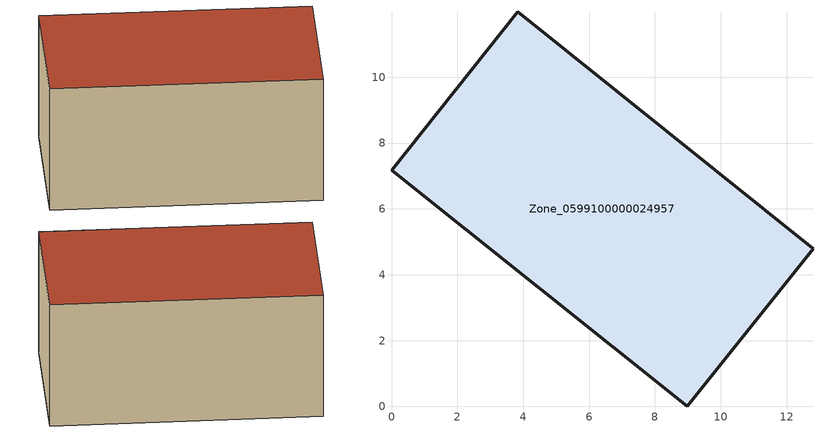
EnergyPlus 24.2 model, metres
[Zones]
Zone_0599100000024957
 floor ground (C_G): 0,7.18 3.84,11.99 12.8,4.79 8.98,0 z0.5
 wall outside (C_F): 3.84,11.99 0,7.18 8.98,0 12.8,4.79 3.84,11.99 z0.5:6.35
 roof outside (C_R): 8.98,0 12.8,4.79 3.84,11.99 0,7.18 z6.35
[BUILDING]
Pand.0599100000024957: North Axis=0; Terrain=City; Loads Convergence Tolerance Value=0.04; Temperature Convergence Tolerance Value=0.4; Solar Distribution=FullExterior; Maximum Number of Warmup Days=25; Minimum Number of Warmup Days=1
[Site:Location]
Rotterdam.The.Hague.AP_ZH_NLD Design_Conditions: Latitude=51.96; Longitude=4.45; Time Zone=1; Elevation=-4.5
[SITE:GROUNDTEMPERATURE:BUILDINGSURFACE]
18, 18, 18, 18, 18, 18, 18, 18, 18, 18, 18, 18
[MATERIAL] Thermal Absorptance=0.9; Solar Absorptance=0.7; Visible Absorptance=0.7
Name | Roughness | Thickness | Conductivity | Density | Specific Heat
G.TI.1946-1964 | MediumSmooth | 0.15 | 1 | 540 | 1210
F.TI.1946-1964 | Rough | 0.3 | 0.857143 | 1920 | 840
R.TI.1946-1964 | MediumRough | 0.2 | 0.277778 | 1500 | 1000
[CONSTRUCTION]
C_G: G.TI.1946-1964
C_F: F.TI.1946-1964
C_R: R.TI.1946-1964
[ZONE]
Zone_0599100000024957: Type=1; Multiplier=1; Ceiling Height=Autocalculate; Volume=Autocalculate; Floor Area=autocalculate; Part of Total Floor Area=Yes
[ZONEINFILTRATION:DESIGNFLOWRATE]
Infil_Zone_0599100000024957: Zone or ZoneList or Space or SpaceList=Zone_0599100000024957; Schedule=AlwaysOn; Design Flow Rate Calculation Method=Flow/Area; Flow Rate per Floor Area=0.003; Constant Term Coefficient=1; Temperature Term Coefficient=0; Velocity Term Coefficient=0; Velocity Squared Term Coefficient=0
[HVACTEMPLATE:ZONE:IDEALLOADSAIRSYSTEM]
Zone_0599100000024957: Maximum Heating Supply Air Temperature=50; Minimum Cooling Supply Air Temperature=13; Maximum Heating Supply Air Humidity Ratio=0.0156; Minimum Cooling Supply Air Humidity Ratio=0.0077; Heating Limit=NoLimit; Cooling Limit=NoLimit; Dehumidification Control Type=ConstantSensibleHeatRatio; Cooling Sensible Heat Ratio=0.7; Dehumidification Setpoint=60; Humidification Control Type=None; Humidification Setpoint=30; Outdoor Air Method=None; Outdoor Air Flow Rate per Person=0.00944; Outdoor Air Flow Rate per Zone Floor Area=0; Outdoor Air Flow Rate per Zone=0; Demand Controlled Ventilation Type=None; Outdoor Air Economizer Type=NoEconomizer; Heat Recovery Type=None; Sensible Heat Recovery Effectiveness=0.7; Latent Heat Recovery Effectiveness=0.65
[ZONECONTROL:THERMOSTAT]
ThermostatControl_Zone_0599100000024957: Zone or ZoneList=Zone_0599100000024957; Control Type Schedule=DualSetpointControlType; Control 1=Thermostat_Zone_0599100000024957; Temperature Difference Between Cutout And Setpoint=0
[THERMOSTATSETPOINT:DUALSETPOINT]
Thermostat_Zone_0599100000024957: Heating Setpoint Temperature Schedule=HeatingSetpoint_Zone_0599100000024957; Cooling Setpoint Temperature Schedule=CoolingSetpoint_Zone_0599100000024957
[SCHEDULE:COMPACT]
HeatingSetpoint_Zone_0599100000024957: Through: 12/31, For: AllDays, Until: 24:00, 21
CoolingSetpoint_Zone_0599100000024957: Through: 12/31, For: AllDays, Until: 24:00, 24
DualSetpointControlType: Through: 12/31, For: AllDays, Until: 24:00, 4
AlwaysOn: Through: 12/31, For: AllDays, Until: 24:00, 1
